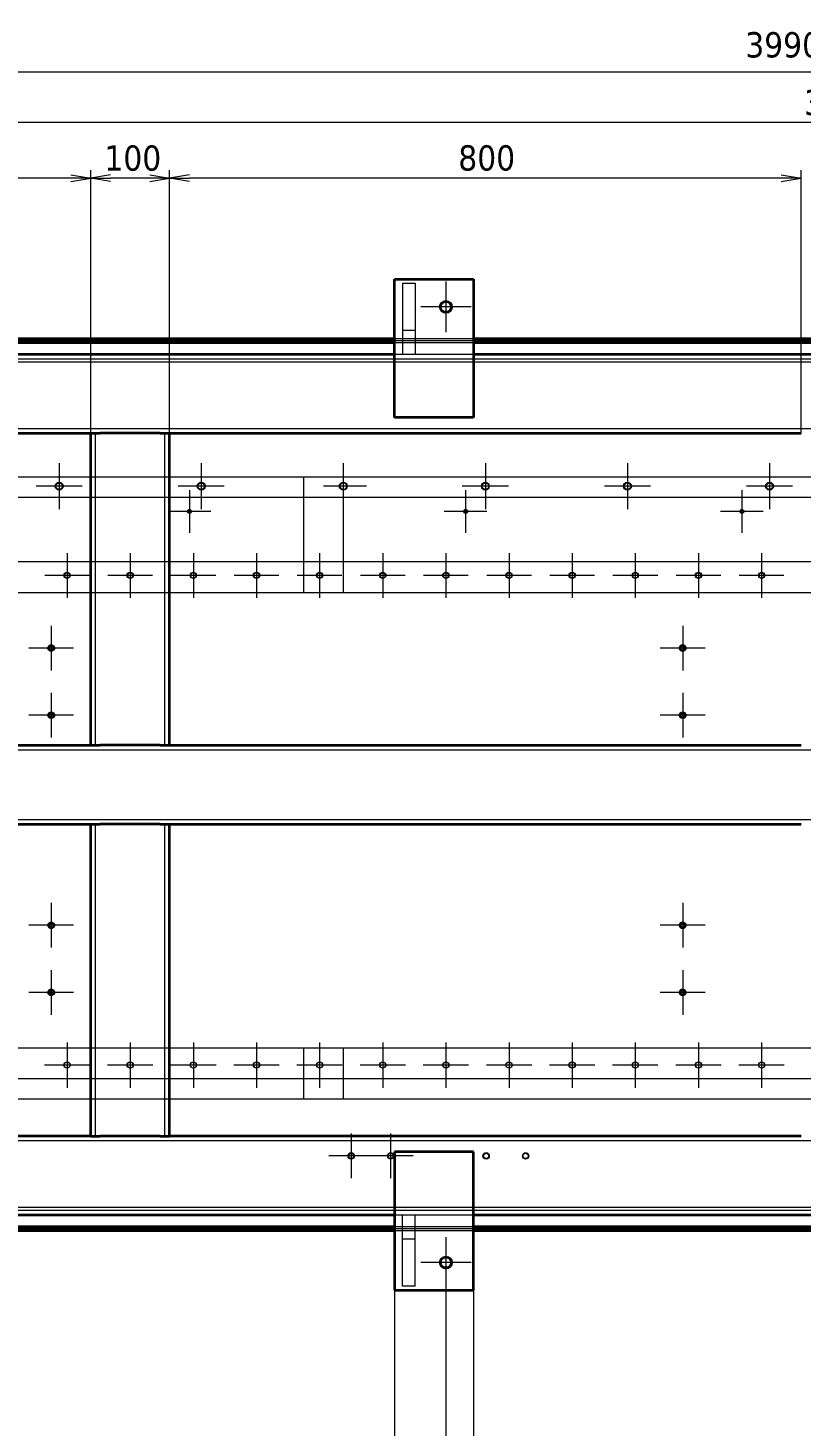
# Model space of a CAD drawing. Header units: millimetres. Extents: x -405 to 8410, y -405 to 5940.
# Drawn here: x 2416 to 3396, y 696 to 2466 of the extents above; entities that cross this region are included whole.
import ezdxf

# ---------------------------------------------------------------- set-up
doc = ezdxf.new("R2010")
doc.units = ezdxf.units.MM
doc.header["$LTSCALE"] = 10
for name, color, linetype, lineweight in [('Center Mark (ISO)', 7, 'Continuous', 5), ('Dimension (ISO)', 7, 'Continuous', 25), ('Hidden (ISO)', 7, 'Continuous', 5), ('Visible (ISO)', 7, 'Continuous', 35), ('Visible Narrow (ISO)', 7, 'Continuous', 5)]:
    doc.layers.add(name, color=color, linetype=linetype, lineweight=lineweight)
doc.styles.add('Note Text (JIS)', font='tahoma.ttf')
doc.dimstyles.new('Default (JIS)', dxfattribs={"dimscale": 10, "dimtxt": 3.2, "dimasz": 2.5, "dimexe": 1, "dimexo": 0, "dimgap": 0.8, "dimtad": 1, "dimrnd": 1e-08, "dimdsep": 46, "dimtxsty": 'Note Text (JIS)', "dimblk": 'OPEN', "dimcen": 0.09, "dimdle": 10, "dimclrd": 7, "dimclre": 7, "dimclrt": 256, "dimadec": 0, "dimazin": 2, "dimtfac": 0.78125, "dimtmove": 0, "dimatfit": 3, "dimldrblk": 'OPEN', "dimfxl": 1, "dimtolj": 1, "dimtzin": 0, "dimlwd": 0, "dimlwe": 0, "dimarcsym": 0})

# ---------------------------------------------------------------- blocks, each defined once
blk = doc.blocks.new('_Open')
at = {"color": 0, "linetype": 'ByBlock', "lineweight": -2}
for p, q in [((-1, 0.167), (0, 0)), ((-1, -0.167), (0, 0)), ((0, 0), (-1, 0))]:
    blk.add_line(p, q, dxfattribs=at)
blk = doc.blocks.new('*D112')
at = {"layer": 'Defpoints', "color": 0, "linetype": 'Continuous', "transparency": 16777216}
for p in [(1645.7, 2346.7), (1645.7, 2053.3), (5245.7, 2053.3)]:
    blk.add_point(p, dxfattribs=at)
at = {"layer": 'Dimension (ISO)', "color": 7, "linetype": 'Continuous', "lineweight": 0, "transparency": 16777216}
for p, q in [((1645.7, 2053.3), (1645.7, 2356.7)), ((5245.7, 2053.3), (5245.7, 2356.7)), ((5220.7, 2346.7), (1670.7, 2346.7))]:
    blk.add_line(p, q, dxfattribs=at)
at = {"layer": 'Dimension (ISO)', "color": 7, "linetype": 'Continuous', "lineweight": 0, "transparency": 16777216, "xscale": 25, "yscale": 25, "zscale": 25, "rotation": 180}
blk.add_blockref('_Open', (1645.7, 2346.7), dxfattribs=at)
at = {"layer": 'Dimension (ISO)', "color": 7, "linetype": 'Continuous', "lineweight": 0, "transparency": 16777216, "xscale": 25, "yscale": 25, "zscale": 25}
blk.add_blockref('_Open', (5245.7, 2346.7), dxfattribs=at)
at = {"layer": 'Dimension (ISO)', "linetype": 'Continuous', "lineweight": 5, "transparency": 16777216, "insert": (3399.6, 2388.1), "char_height": 32, "attachment_point": 1, "style": 'Note Text (JIS)'}
blk.add_mtext('\\A1;3600', dxfattribs=at)
blk = doc.blocks.new('*D117')
at = {"layer": 'Defpoints', "color": 0, "linetype": 'Continuous', "transparency": 16777216}
for p in [(2595.7, 2276.4), (2595.7, 1953.3), (3395.7, 1953.3)]:
    blk.add_point(p, dxfattribs=at)
at = {"layer": 'Dimension (ISO)', "color": 7, "linetype": 'Continuous', "lineweight": 0, "transparency": 16777216}
for p, q in [((2595.7, 1953.3), (2595.7, 2286.4)), ((3395.7, 1953.3), (3395.7, 2286.4)), ((3370.7, 2276.4), (2620.7, 2276.4))]:
    blk.add_line(p, q, dxfattribs=at)
at = {"layer": 'Dimension (ISO)', "color": 7, "linetype": 'Continuous', "lineweight": 0, "transparency": 16777216, "xscale": 25, "yscale": 25, "zscale": 25, "rotation": 180}
blk.add_blockref('_Open', (2595.7, 2276.4), dxfattribs=at)
at = {"layer": 'Dimension (ISO)', "color": 7, "linetype": 'Continuous', "lineweight": 0, "transparency": 16777216, "xscale": 25, "yscale": 25, "zscale": 25}
blk.add_blockref('_Open', (3395.7, 2276.4), dxfattribs=at)
at = {"layer": 'Dimension (ISO)', "linetype": 'Continuous', "lineweight": 5, "transparency": 16777216, "insert": (2961.4, 2317.9), "char_height": 32, "attachment_point": 1, "style": 'Note Text (JIS)'}
blk.add_mtext('\\A1;800', dxfattribs=at)
blk = doc.blocks.new('*D118')
at = {"layer": 'Defpoints', "color": 0, "linetype": 'Continuous', "transparency": 16777216}
for p in [(2495.7, 2276.4), (2495.7, 1953.3), (2595.7, 1953.3)]:
    blk.add_point(p, dxfattribs=at)
at = {"layer": 'Dimension (ISO)', "color": 7, "linetype": 'Continuous', "lineweight": 0, "transparency": 16777216}
for p, q in [((2495.7, 1953.3), (2495.7, 2286.4)), ((2595.7, 1953.3), (2595.7, 2286.4)), ((2570.7, 2276.4), (2520.7, 2276.4))]:
    blk.add_line(p, q, dxfattribs=at)
at = {"layer": 'Dimension (ISO)', "color": 7, "linetype": 'Continuous', "lineweight": 0, "transparency": 16777216, "xscale": 25, "yscale": 25, "zscale": 25, "rotation": 180}
blk.add_blockref('_Open', (2495.7, 2276.4), dxfattribs=at)
at = {"layer": 'Dimension (ISO)', "color": 7, "linetype": 'Continuous', "lineweight": 0, "transparency": 16777216, "xscale": 25, "yscale": 25, "zscale": 25}
blk.add_blockref('_Open', (2595.7, 2276.4), dxfattribs=at)
at = {"layer": 'Dimension (ISO)', "linetype": 'Continuous', "lineweight": 5, "transparency": 16777216, "insert": (2513, 2317.7), "char_height": 32, "attachment_point": 1, "style": 'Note Text (JIS)'}
blk.add_mtext('\\A1;100', dxfattribs=at)
blk = doc.blocks.new('*D119')
at = {"layer": 'Defpoints', "color": 0, "linetype": 'Continuous', "transparency": 16777216}
for p in [(1745.7, 2276.4), (1745.7, 1953.3), (2495.7, 1953.3)]:
    blk.add_point(p, dxfattribs=at)
at = {"layer": 'Dimension (ISO)', "color": 7, "linetype": 'Continuous', "lineweight": 0, "transparency": 16777216}
for p, q in [((1745.7, 1953.3), (1745.7, 2286.4)), ((2495.7, 1953.3), (2495.7, 2286.4)), ((2470.7, 2276.4), (1770.7, 2276.4))]:
    blk.add_line(p, q, dxfattribs=at)
at = {"layer": 'Dimension (ISO)', "color": 7, "linetype": 'Continuous', "lineweight": 0, "transparency": 16777216, "xscale": 25, "yscale": 25, "zscale": 25, "rotation": 180}
blk.add_blockref('_Open', (1745.7, 2276.4), dxfattribs=at)
at = {"layer": 'Dimension (ISO)', "color": 7, "linetype": 'Continuous', "lineweight": 0, "transparency": 16777216, "xscale": 25, "yscale": 25, "zscale": 25}
blk.add_blockref('_Open', (2495.7, 2276.4), dxfattribs=at)
at = {"layer": 'Dimension (ISO)', "linetype": 'Continuous', "lineweight": 5, "transparency": 16777216, "insert": (2086.6, 2317.7), "char_height": 32, "attachment_point": 1, "style": 'Note Text (JIS)'}
blk.add_mtext('\\A1;750', dxfattribs=at)
blk = doc.blocks.new('*D122')
at = {"layer": 'Defpoints', "color": 0, "linetype": 'Continuous', "transparency": 16777216}
for p in [(5440.7, 2410.9), (1450.7, 2068.3), (5440.7, 2068.3)]:
    blk.add_point(p, dxfattribs=at)
at = {"layer": 'Dimension (ISO)', "color": 7, "linetype": 'Continuous', "lineweight": 0, "transparency": 16777216}
for p, q in [((1450.7, 2068.3), (1450.7, 2420.9)), ((1475.7, 2410.9), (5415.7, 2410.9)), ((5440.7, 2068.3), (5440.7, 2420.9))]:
    blk.add_line(p, q, dxfattribs=at)
at = {"layer": 'Dimension (ISO)', "color": 7, "linetype": 'Continuous', "lineweight": 0, "transparency": 16777216, "xscale": 25, "yscale": 25, "zscale": 25, "rotation": 180}
blk.add_blockref('_Open', (1450.7, 2410.9), dxfattribs=at)
at = {"layer": 'Dimension (ISO)', "color": 7, "linetype": 'Continuous', "lineweight": 0, "transparency": 16777216, "xscale": 25, "yscale": 25, "zscale": 25}
blk.add_blockref('_Open', (5440.7, 2410.9), dxfattribs=at)
at = {"layer": 'Dimension (ISO)', "linetype": 'Continuous', "lineweight": 5, "transparency": 16777216, "insert": (3325, 2461.1), "char_height": 32, "attachment_point": 1, "style": 'Note Text (JIS)'}
blk.add_mtext('\\A1;\\fTahoma|b0|i0;3990（t12板）', dxfattribs=at)
blk = doc.blocks.new('*D138')
at = {"layer": 'Defpoints', "color": 0, "linetype": 'Continuous', "transparency": 16777216}
for p in [(2980.7, 868.3), (3910.7, 868.3), (2980.7, 465.4)]:
    blk.add_point(p, dxfattribs=at)
at = {"layer": 'Dimension (ISO)', "color": 7, "linetype": 'Continuous', "lineweight": 0, "transparency": 16777216}
for p, q in [((2980.7, 868.3), (2980.7, 455.4)), ((3910.7, 868.3), (3910.7, 455.4)), ((3885.7, 465.4), (3005.7, 465.4))]:
    blk.add_line(p, q, dxfattribs=at)
at = {"layer": 'Dimension (ISO)', "color": 7, "linetype": 'Continuous', "lineweight": 0, "transparency": 16777216, "xscale": 25, "yscale": 25, "zscale": 25, "rotation": 180}
blk.add_blockref('_Open', (2980.7, 465.4), dxfattribs=at)
at = {"layer": 'Dimension (ISO)', "color": 7, "linetype": 'Continuous', "lineweight": 0, "transparency": 16777216, "xscale": 25, "yscale": 25, "zscale": 25}
blk.add_blockref('_Open', (3910.7, 465.4), dxfattribs=at)
at = {"layer": 'Dimension (ISO)', "linetype": 'Continuous', "lineweight": 5, "transparency": 16777216, "insert": (3411.3, 506.7), "char_height": 32, "attachment_point": 1, "style": 'Note Text (JIS)'}
blk.add_mtext('\\A1;930', dxfattribs=at)
blk = doc.blocks.new('*D139')
at = {"layer": 'Defpoints', "color": 0, "linetype": 'Continuous', "transparency": 16777216}
for p in [(2880.7, 868.3), (2980.7, 868.3), (2980.7, 465.4)]:
    blk.add_point(p, dxfattribs=at)
at = {"layer": 'Dimension (ISO)', "color": 7, "linetype": 'Continuous', "lineweight": 0, "transparency": 16777216}
for p, q in [((2880.7, 868.3), (2880.7, 455.4)), ((2980.7, 868.3), (2980.7, 455.4)), ((2905.7, 465.4), (2955.7, 465.4))]:
    blk.add_line(p, q, dxfattribs=at)
at = {"layer": 'Dimension (ISO)', "color": 7, "linetype": 'Continuous', "lineweight": 0, "transparency": 16777216, "xscale": 25, "yscale": 25, "zscale": 25, "rotation": 180}
blk.add_blockref('_Open', (2880.7, 465.4), dxfattribs=at)
at = {"layer": 'Dimension (ISO)', "color": 7, "linetype": 'Continuous', "lineweight": 0, "transparency": 16777216, "xscale": 25, "yscale": 25, "zscale": 25}
blk.add_blockref('_Open', (2980.7, 465.4), dxfattribs=at)
at = {"layer": 'Dimension (ISO)', "linetype": 'Continuous', "lineweight": 5, "transparency": 16777216, "insert": (2898, 506.7), "char_height": 32, "attachment_point": 1, "style": 'Note Text (JIS)'}
blk.add_mtext('\\A1;100', dxfattribs=at)
blk = doc.blocks.new('*D140')
at = {"layer": 'Defpoints', "color": 0, "linetype": 'Continuous', "transparency": 16777216}
for p in [(1930.7, 868.3), (2880.7, 868.3), (1930.7, 465.4)]:
    blk.add_point(p, dxfattribs=at)
at = {"layer": 'Dimension (ISO)', "color": 7, "linetype": 'Continuous', "lineweight": 0, "transparency": 16777216}
for p, q in [((1930.7, 868.3), (1930.7, 455.4)), ((2880.7, 868.3), (2880.7, 455.4)), ((2855.7, 465.4), (1955.7, 465.4))]:
    blk.add_line(p, q, dxfattribs=at)
at = {"layer": 'Dimension (ISO)', "color": 7, "linetype": 'Continuous', "lineweight": 0, "transparency": 16777216, "xscale": 25, "yscale": 25, "zscale": 25, "rotation": 180}
blk.add_blockref('_Open', (1930.7, 465.4), dxfattribs=at)
at = {"layer": 'Dimension (ISO)', "color": 7, "linetype": 'Continuous', "lineweight": 0, "transparency": 16777216, "xscale": 25, "yscale": 25, "zscale": 25}
blk.add_blockref('_Open', (2880.7, 465.4), dxfattribs=at)
at = {"layer": 'Dimension (ISO)', "linetype": 'Continuous', "lineweight": 5, "transparency": 16777216, "insert": (2371.3, 506.7), "char_height": 32, "attachment_point": 1, "style": 'Note Text (JIS)'}
blk.add_mtext('\\A1;950', dxfattribs=at)
blk = doc.blocks.new('*D144')
at = {"layer": 'Defpoints', "color": 0, "linetype": 'Continuous', "transparency": 16777216}
for p in [(2880.7, 868.3), (2945.7, 871.4), (2880.7, 544.1)]:
    blk.add_point(p, dxfattribs=at)
at = {"layer": 'Dimension (ISO)', "color": 7, "linetype": 'Continuous', "lineweight": 0, "transparency": 16777216}
for p, q in [((2880.7, 868.3), (2880.7, 534.1)), ((2945.7, 871.4), (2945.7, 534.1)), ((2855.7, 544.1), (2830.7, 544.1)), ((2945.7, 544.1), (2880.7, 544.1)), ((2970.7, 544.1), (2995.7, 544.1))]:
    blk.add_line(p, q, dxfattribs=at)
at = {"layer": 'Dimension (ISO)', "color": 7, "linetype": 'Continuous', "lineweight": 0, "transparency": 16777216, "xscale": 25, "yscale": 25, "zscale": 25}
blk.add_blockref('_Open', (2880.7, 544.1), dxfattribs=at)
at = {"layer": 'Dimension (ISO)', "color": 7, "linetype": 'Continuous', "lineweight": 0, "transparency": 16777216, "xscale": 25, "yscale": 25, "zscale": 25, "rotation": 180}
blk.add_blockref('_Open', (2945.7, 544.1), dxfattribs=at)
at = {"layer": 'Dimension (ISO)', "linetype": 'Continuous', "lineweight": 5, "transparency": 16777216, "insert": (2891.3, 585.4), "char_height": 32, "attachment_point": 1, "style": 'Note Text (JIS)'}
blk.add_mtext('\\A1;65', dxfattribs=at)

msp = doc.modelspace()

# ---------------------------------------------------------------- linework, layer by layer
at = {"layer": 'Center Mark (ISO)', "linetype": 'Continuous'}
for p, q in [((2945.721, 2145.2), (2945.721, 2081.365)), ((2977.638, 2113.282), (2913.803, 2113.282)), ((2455.721, 1915.47), (2455.721, 1857.094)), ((2635.721, 1915.47), (2635.721, 1857.094)), ((2815.721, 1915.47), (2815.721, 1857.094)), ((2995.721, 1915.47), (2995.721, 1857.094)), ((3175.721, 1915.47), (3175.721, 1857.094)), ((3355.721, 1915.47), (3355.721, 1857.094)), ((2484.909, 1886.282), (2426.533, 1886.282)), ((2664.909, 1886.282), (2606.533, 1886.282)), ((2620.721, 1881.349), (2620.721, 1827.215)), ((2844.909, 1886.282), (2790.721, 1886.282)), ((3024.909, 1886.282), (2966.533, 1886.282)), ((2970.721, 1881.349), (2970.721, 1827.215)), ((3204.909, 1886.282), (3146.533, 1886.282)), ((3320.721, 1881.349), (3320.721, 1827.215)), ((3384.909, 1886.282), (3326.533, 1886.282)), ((2647.788, 1854.282), (2593.654, 1854.282)), ((2997.788, 1854.282), (2943.654, 1854.282)), ((3347.788, 1854.282), (3293.654, 1854.282)), ((2465.721, 1801.606), (2465.721, 1744.959)), ((2545.721, 1801.606), (2545.721, 1744.959)), ((2625.721, 1801.606), (2625.721, 1744.959)), ((2705.721, 1801.606), (2705.721, 1744.959)), ((2785.721, 1801.606), (2785.721, 1744.959)), ((2865.721, 1801.606), (2865.721, 1744.959)), ((2945.721, 1801.606), (2945.721, 1744.959)), ((3025.721, 1801.606), (3025.721, 1744.959)), ((3105.721, 1801.606), (3105.721, 1744.959)), ((3185.721, 1801.606), (3185.721, 1744.959)), ((3265.721, 1801.606), (3265.721, 1744.959)), ((3345.721, 1801.606), (3345.721, 1744.959)), ((2494.044, 1773.282), (2437.397, 1773.282)), ((2574.044, 1773.282), (2517.397, 1773.282)), ((2654.044, 1773.282), (2597.397, 1773.282)), ((2734.044, 1773.282), (2677.397, 1773.282)), ((2814.044, 1773.282), (2757.397, 1773.282)), ((2894.044, 1773.282), (2837.397, 1773.282)), ((2974.044, 1773.282), (2917.397, 1773.282)), ((3054.044, 1773.282), (2997.397, 1773.282)), ((3134.044, 1773.282), (3077.397, 1773.282)), ((3214.044, 1773.282), (3157.397, 1773.282)), ((3294.044, 1773.282), (3237.397, 1773.282)), ((3374.044, 1773.282), (3317.397, 1773.282)), ((2445.721, 1709.606), (2445.721, 1652.959)), ((3245.721, 1709.606), (3245.721, 1652.959)), ((2474.044, 1681.282), (2417.397, 1681.282)), ((3274.044, 1681.282), (3217.397, 1681.282)), ((2445.721, 1624.606), (2445.721, 1567.959)), ((3245.721, 1624.606), (3245.721, 1567.959)), ((2474.044, 1596.282), (2417.397, 1596.282)), ((3274.044, 1596.282), (3217.397, 1596.282)), ((2445.721, 1358.606), (2445.721, 1301.959)), ((3245.721, 1358.606), (3245.721, 1301.959)), ((2474.044, 1330.282), (2417.397, 1330.282)), ((3274.044, 1330.282), (3217.397, 1330.282)), ((2445.721, 1273.606), (2445.721, 1216.959)), ((3245.721, 1273.606), (3245.721, 1216.959)), ((2474.044, 1245.282), (2417.397, 1245.282)), ((3274.044, 1245.282), (3217.397, 1245.282)), ((2465.721, 1182.012), (2465.721, 1124.553)), ((2545.721, 1182.012), (2545.721, 1124.553)), ((2625.721, 1182.012), (2625.721, 1124.553)), ((2705.721, 1182.012), (2705.721, 1124.553)), ((2785.721, 1182.012), (2785.721, 1124.553)), ((2865.721, 1182.012), (2865.721, 1124.553)), ((2945.721, 1182.012), (2945.721, 1124.553)), ((3025.721, 1182.012), (3025.721, 1124.553)), ((3105.721, 1182.012), (3105.721, 1124.553)), ((3185.721, 1182.012), (3185.721, 1124.553)), ((3265.721, 1182.012), (3265.721, 1124.553)), ((3345.721, 1182.012), (3345.721, 1124.553)), ((2494.45, 1153.282), (2436.991, 1153.282)), ((2574.45, 1153.282), (2516.991, 1153.282)), ((2654.45, 1153.282), (2596.991, 1153.282)), ((2734.45, 1153.282), (2676.991, 1153.282)), ((2814.45, 1153.282), (2756.991, 1153.282)), ((2894.45, 1153.282), (2836.991, 1153.282)), ((2974.45, 1153.282), (2916.991, 1153.282)), ((3054.45, 1153.282), (2996.991, 1153.282)), ((3134.45, 1153.282), (3076.991, 1153.282)), ((3214.45, 1153.282), (3156.991, 1153.282)), ((3294.45, 1153.282), (3236.991, 1153.282)), ((3374.45, 1153.282), (3316.991, 1153.282)), ((2825.721, 1066.606), (2825.721, 1009.959)), ((2875.721, 1066.606), (2875.721, 1009.959)), ((2854.044, 1038.282), (2797.397, 1038.282)), ((2904.044, 1038.282), (2847.397, 1038.282)), ((2945.721, 935.2), (2945.721, 871.365)), ((2977.638, 903.282), (2913.803, 903.282))]:
    msp.add_line(p, q, dxfattribs=at)
at = {"layer": 'Hidden (ISO)'}
for p, q in [((2890.721, 2143.282), (2890.721, 2053.282)), ((2890.721, 2143.282), (2906.721, 2143.282)), ((2906.721, 2143.282), (2906.721, 2053.282)), ((2880.721, 2073.282), (2980.721, 2073.282)), ((2906.721, 2083.282), (2890.721, 2083.282)), ((5440.721, 2070.082), (1450.721, 2070.082)), ((2880.721, 2068.282), (2980.721, 2068.282)), ((5440.721, 2043.282), (1450.721, 2043.282)), ((1651.721, 2047.282), (5239.721, 2047.282)), ((2880.721, 2053.282), (2890.721, 2053.282)), ((2890.721, 2053.282), (2906.721, 2053.282)), ((2906.721, 2053.282), (2980.721, 2053.282)), ((1739.721, 1959.282), (5151.721, 1959.282)), ((2501.721, 1558.282), (2501.721, 1953.282)), ((2589.721, 1558.282), (2589.721, 1953.282)), ((1465.721, 1898.282), (2765.721, 1898.282)), ((2765.721, 1898.282), (2815.721, 1898.282)), ((2765.721, 1751.282), (2765.721, 1898.282)), ((2815.721, 1898.282), (2815.721, 1890.47)), ((2815.721, 1898.282), (4075.721, 1898.282)), ((2815.721, 1882.094), (2815.721, 1751.282)), ((1465.721, 1872.282), (5425.721, 1872.282)), ((5425.721, 1790.282), (1465.721, 1790.282)), ((2765.721, 1751.282), (1465.721, 1751.282)), ((2815.721, 1751.282), (2765.721, 1751.282)), ((4075.721, 1751.282), (2815.721, 1751.282)), ((1745.721, 1552.282), (5145.721, 1552.282)), ((1745.721, 1464.282), (5145.721, 1464.282)), ((2501.721, 1063.282), (2501.721, 1458.282)), ((2589.721, 1063.282), (2589.721, 1458.282)), ((1465.721, 1175.282), (2765.721, 1175.282)), ((2765.721, 1110.282), (2765.721, 1175.282)), ((2765.721, 1175.282), (2815.721, 1175.282)), ((2815.721, 1175.282), (2815.721, 1110.282)), ((2815.721, 1175.282), (4075.721, 1175.282)), ((1465.721, 1136.282), (5425.721, 1136.282)), ((2765.721, 1110.282), (1465.721, 1110.282)), ((2815.721, 1110.282), (2765.721, 1110.282)), ((4075.721, 1110.282), (2815.721, 1110.282)), ((5151.721, 1057.282), (1739.721, 1057.282)), ((1450.721, 973.282), (5440.721, 973.282)), ((5239.721, 969.282), (1651.721, 969.282)), ((2890.721, 963.282), (2880.721, 963.282)), ((2906.721, 963.282), (2890.721, 963.282)), ((2890.721, 873.282), (2890.721, 963.282)), ((2906.721, 873.282), (2906.721, 963.282)), ((2980.721, 963.282), (2906.721, 963.282)), ((1450.721, 946.482), (5440.721, 946.482)), ((2980.721, 948.282), (2880.721, 948.282)), ((2980.721, 943.282), (2880.721, 943.282)), ((2890.721, 933.282), (2906.721, 933.282)), ((2906.721, 873.282), (2890.721, 873.282))]:
    msp.add_line(p, q, dxfattribs=at)
for centre, radius in [((2455.721, 1886.282), 5), ((2455.721, 1886.282), 4.188), ((2635.721, 1886.282), 5), ((2635.721, 1886.282), 4.188), ((2815.721, 1886.282), 5), ((2995.721, 1886.282), 5), ((2995.721, 1886.282), 4.188), ((3175.721, 1886.282), 5), ((3175.721, 1886.282), 4.188), ((3355.721, 1886.282), 5), ((3355.721, 1886.282), 4.188), ((2620.721, 1854.282), 2.5), ((2620.721, 1854.282), 2.067), ((2970.721, 1854.282), 2.5), ((2970.721, 1854.282), 2.067), ((3320.721, 1854.282), 2.5), ((3320.721, 1854.282), 2.067), ((2465.721, 1773.282), 4), ((2465.721, 1773.282), 3.324), ((2545.721, 1773.282), 4), ((2545.721, 1773.282), 3.324), ((2625.721, 1773.282), 4), ((2625.721, 1773.282), 3.324), ((2705.721, 1773.282), 4), ((2705.721, 1773.282), 3.324), ((2785.721, 1773.282), 4), ((2785.721, 1773.282), 3.324), ((2865.721, 1773.282), 4), ((2865.721, 1773.282), 3.324), ((2945.721, 1773.282), 4), ((2945.721, 1773.282), 3.324), ((3025.721, 1773.282), 4), ((3025.721, 1773.282), 3.324), ((3105.721, 1773.282), 4), ((3105.721, 1773.282), 3.324), ((3185.721, 1773.282), 4), ((3185.721, 1773.282), 3.324), ((3265.721, 1773.282), 4), ((3265.721, 1773.282), 3.324), ((3345.721, 1773.282), 4), ((3345.721, 1773.282), 3.324), ((2465.721, 1153.282), 4), ((2465.721, 1153.282), 3.729), ((2545.721, 1153.282), 4), ((2545.721, 1153.282), 3.729), ((2625.721, 1153.282), 4), ((2625.721, 1153.282), 3.729), ((2705.721, 1153.282), 4), ((2705.721, 1153.282), 3.729), ((2785.721, 1153.282), 4), ((2785.721, 1153.282), 3.729), ((2865.721, 1153.282), 4), ((2865.721, 1153.282), 3.729), ((2945.721, 1153.282), 4), ((2945.721, 1153.282), 3.729), ((3025.721, 1153.282), 4), ((3025.721, 1153.282), 3.729), ((3105.721, 1153.282), 4), ((3105.721, 1153.282), 3.729), ((3185.721, 1153.282), 4), ((3185.721, 1153.282), 3.729), ((3265.721, 1153.282), 4), ((3265.721, 1153.282), 3.729), ((3345.721, 1153.282), 4), ((3345.721, 1153.282), 3.729), ((2825.721, 1038.282), 4), ((2825.721, 1038.282), 3.324), ((2875.721, 1038.282), 4), ((2875.721, 1038.282), 3.324), ((2996.721, 1038.282), 4), ((2996.721, 1038.282), 3.324), ((3046.721, 1038.282), 4), ((3046.721, 1038.282), 3.324)]:
    msp.add_circle(centre, radius, dxfattribs=at)
for start, end in [(90, 270), (270, 90)]:
    msp.add_arc((2815.721, 1886.282), 4.188, start, end, dxfattribs=at)
at = {"layer": 'Visible (ISO)'}
for p, q in [((2880.721, 2148.282), (2980.721, 2148.282)), ((2880.721, 1973.282), (2880.721, 2148.282)), ((2980.721, 2148.282), (2980.721, 1973.282)), ((1930.721, 2073.282), (2880.721, 2073.282)), ((2980.721, 2073.282), (3910.721, 2073.282)), ((1930.721, 2068.282), (2880.721, 2068.282)), ((2980.721, 2068.282), (3910.721, 2068.282)), ((2220.721, 2053.282), (2880.721, 2053.282)), ((2980.721, 2053.282), (3408.221, 2053.282)), ((2980.721, 1973.282), (2880.721, 1973.282)), ((1745.721, 1953.282), (2495.721, 1953.282)), ((2495.721, 1953.282), (2507.721, 1953.282)), ((2495.721, 1558.282), (2495.721, 1953.282)), ((2583.721, 1953.282), (2507.721, 1953.282)), ((2583.721, 1953.282), (2595.721, 1953.282)), ((2595.721, 1953.282), (3395.721, 1953.282)), ((2595.721, 1558.282), (2595.721, 1953.282)), ((1745.721, 1558.282), (2495.721, 1558.282)), ((2495.721, 1558.282), (2507.721, 1558.282)), ((2583.721, 1558.282), (2507.721, 1558.282)), ((2583.721, 1558.282), (2595.721, 1558.282)), ((2595.721, 1558.282), (3395.721, 1558.282)), ((1745.721, 1458.282), (2495.721, 1458.282)), ((2495.721, 1458.282), (2507.721, 1458.282)), ((2495.721, 1063.282), (2495.721, 1458.282)), ((2583.721, 1458.282), (2507.721, 1458.282)), ((2583.721, 1458.282), (2595.721, 1458.282)), ((2595.721, 1458.282), (3395.721, 1458.282)), ((2595.721, 1063.282), (2595.721, 1458.282)), ((2495.721, 1063.282), (1745.721, 1063.282)), ((2495.721, 1063.282), (2507.721, 1063.282)), ((2583.721, 1063.282), (2507.721, 1063.282)), ((2583.721, 1063.282), (2595.721, 1063.282)), ((3395.721, 1063.282), (2595.721, 1063.282)), ((2880.721, 1043.282), (2880.721, 868.282)), ((2980.721, 1043.282), (2880.721, 1043.282)), ((2980.721, 868.282), (2980.721, 1043.282)), ((2880.721, 963.282), (2220.721, 963.282)), ((3408.221, 963.282), (2980.721, 963.282)), ((2880.721, 948.282), (1930.721, 948.282)), ((2880.721, 943.282), (1930.721, 943.282)), ((3910.721, 948.282), (2980.721, 948.282)), ((3910.721, 943.282), (2980.721, 943.282)), ((2880.721, 868.282), (2980.721, 868.282))]:
    msp.add_line(p, q, dxfattribs=at)
for centre, radius in [((2945.721, 2113.282), 6.918), ((2445.721, 1681.282), 3.324), ((3245.721, 1681.282), 3.324), ((2445.721, 1596.282), 3.324), ((3245.721, 1596.282), 3.324), ((2445.721, 1330.282), 3.324), ((3245.721, 1330.282), 3.324), ((2445.721, 1245.282), 3.324), ((3245.721, 1245.282), 3.324), ((2945.721, 903.282), 6.918)]:
    msp.add_circle(centre, radius, dxfattribs=at)
at = {"layer": 'Visible Narrow (ISO)'}
for centre, radius in [((2945.721, 2113.282), 8), ((2445.721, 1681.282), 4), ((3245.721, 1681.282), 4), ((2445.721, 1596.282), 4), ((3245.721, 1596.282), 4), ((2445.721, 1330.282), 4), ((3245.721, 1330.282), 4), ((2445.721, 1245.282), 4), ((3245.721, 1245.282), 4), ((2945.721, 903.282), 8)]:
    msp.add_circle(centre, radius, dxfattribs=at)

# ---------------------------------------------------------------- dimensions: what is measured, and where the dimension line sits
at = {"layer": 'Dimension (ISO)', "color": 7, "linetype": 'Continuous', "lineweight": 5}
dim = msp.add_linear_dim(base=(5440.721, 2410.875), p1=(1450.721, 2068.282), p2=(5440.721, 2068.282), text='\\fTahoma|b0|i0;<>（t12板）', dimstyle='Default (JIS)', override={"dimgap": 0.8, "dimdec": 2, "dimtol": 0, "dimlim": 0, "dimtp": 0, "dimtm": 0, "dimtdec": 2, "dimtofl": 0, "dimatfit": 1}, dxfattribs=at)
dim.commit()
dim.dimension.update_dxf_attribs({"geometry": '*D122', "text_midpoint": (3445.721, 2410.875), "dimtype": 160})
for base, p1, p2, override, picture, middle in [((1645.721, 2346.734), (5245.721, 2053.282), (1645.721, 2053.282), {"dimgap": 0.8, "dimdec": 2, "dimtol": 0, "dimlim": 0, "dimtp": 0, "dimtm": 0, "dimtdec": 2, "dimtofl": 0, "dimatfit": 1}, '*D112', (3445.721, 2346.734)), ((1930.721, 465.412), (2880.721, 868.282), (1930.721, 868.282), {"dimgap": 0.8, "dimdec": 2, "dimtol": 0, "dimlim": 0, "dimtp": 0, "dimtm": 0, "dimtdec": 2, "dimtofl": 0, "dimatfit": 1}, '*D140', (2405.721, 465.412)), ((2880.721, 544.145), (2945.721, 871.365), (2880.721, 868.282), {"dimgap": 0.8, "dimdec": 2, "dimtol": 0, "dimlim": 0, "dimtp": 0, "dimtm": 0, "dimtdec": 2, "dimtofl": 1, "dimatfit": 1}, '*D144', (2913.221, 544.145)), ((2980.721, 465.412), (2880.721, 868.282), (2980.721, 868.282), {"dimgap": 0.8, "dimdec": 2, "dimtol": 0, "dimlim": 0, "dimtp": 0, "dimtm": 0, "dimtdec": 2, "dimtofl": 0, "dimatfit": 1}, '*D139', (2930.721, 465.412))]:
    dim = msp.add_linear_dim(base=base, p1=p1, p2=p2, angle=180, dimstyle='Default (JIS)', override=override, dxfattribs=at)
    dim.commit()
    dim.dimension.update_dxf_attribs({"geometry": picture, "text_midpoint": middle, "dimtype": 160})
for base, p1, p2, picture, middle in [((1745.721, 2276.403), (2495.721, 1953.282), (1745.721, 1953.282), '*D119', (2120.721, 2276.403)), ((2495.721, 2276.403), (2595.721, 1953.282), (2495.721, 1953.282), '*D118', (2545.721, 2276.403)), ((2595.721, 2276.403), (3395.721, 1953.282), (2595.721, 1953.282), '*D117', (2995.721, 2276.403)), ((2980.721, 465.412), (3910.721, 868.282), (2980.721, 868.282), '*D138', (3445.721, 465.412))]:
    dim = msp.add_linear_dim(base=base, p1=p1, p2=p2, dimstyle='Default (JIS)', override={"dimgap": 0.8, "dimdec": 2, "dimtol": 0, "dimlim": 0, "dimtp": 0, "dimtm": 0, "dimtdec": 2, "dimtofl": 0, "dimatfit": 1}, dxfattribs=at)
    dim.commit()
    dim.dimension.update_dxf_attribs({"geometry": picture, "text_midpoint": middle, "dimtype": 160})

doc.saveas('drawing.dxf')
